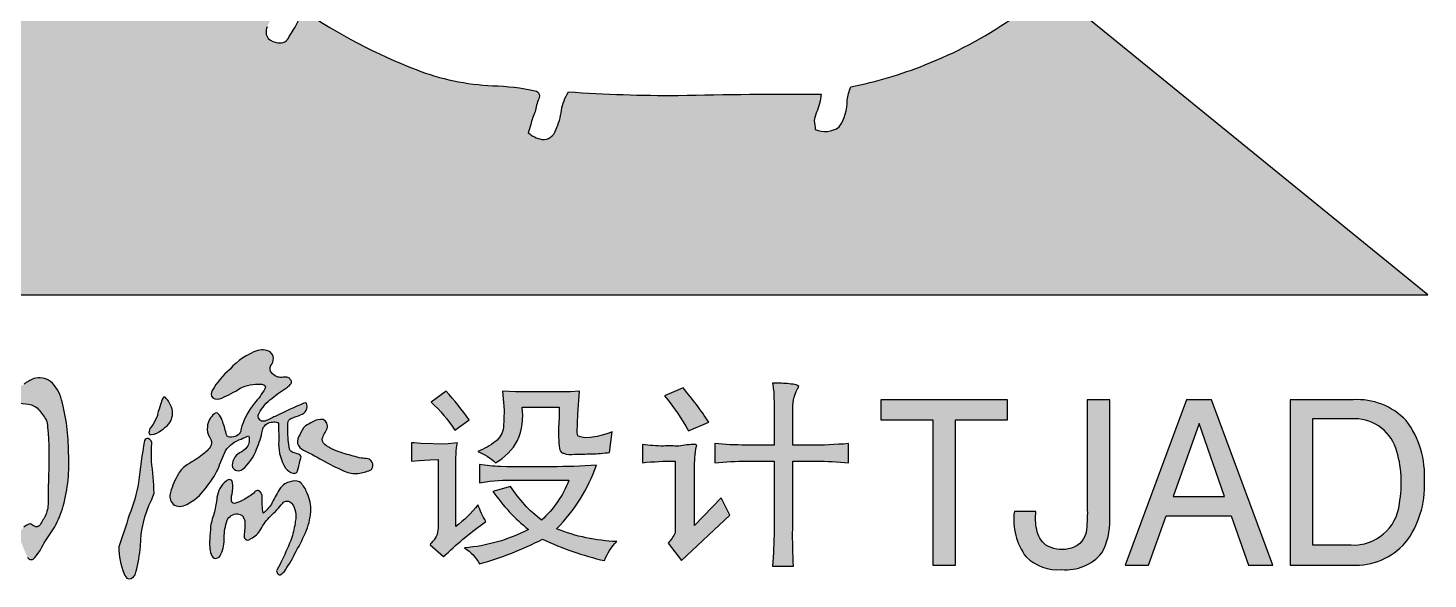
# Model space of a CAD drawing. Header units: millimetres. Extents: x 2998490 to 15040601, y 444546 to 7822218.
# Drawn here: x 14237596 to 14240038, y 7604331 to 7605291 of the extents above; entities that cross this region are included whole.
import ezdxf

# ---------------------------------------------------------------- set-up
doc = ezdxf.new("R2010")
doc.units = ezdxf.units.MM
doc.header["$LTSCALE"] = 2000
doc.layers.add('图框', color=7, linetype='Continuous')

# ---------------------------------------------------------------- blocks, each defined once
blk = doc.blocks.new('TJAD_TK_LOGO')
blk.add_hatch(color=256).paths.add_polyline_path([(0.3088, 0.2387, -0.055111), (0.2978, 0.218, -0.399817), (0.2889, 0.2131, -0.15154), (0.2813, 0.2164, -0.301448), (0.2805, 0.2256, 0.010306), (0.2893, 0.248, -0.01851), (0.2158, 0.3296, -0.103184), (0.1567, 0.4231, -0.120959), (0.1559, 0.5005, 0.063512), (0.1683, 0.6375, 0.024265), (0.1633, 0.7157, -0.039016), (0.1589, 0.7586, -0.148803), (0.1672, 0.7952, -0.063522), (0.1899, 0.8185, -0.021561), (0.1991, 0.8269), (0, 0.9887), (0, 0.0136), (1.2, 0.0136), (0.9015, 0.2562, -0.02734), (0.8698, 0.2318, -0.056811), (0.8015, 0.1955, -0.043653), (0.7428, 0.1781, 0.070224), (0.7398, 0.1676, -0.155586), (0.7336, 0.1464, -0.268078), (0.7145, 0.1445, 0.046034), (0.7138, 0.1514, -0.10837), (0.7157, 0.158, 0.067272), (0.7193, 0.1723, 0.007869), (0.606, 0.1714, -0.018474), (0.519, 0.1742, 0.089356), (0.5135, 0.1595, -0.084297), (0.509, 0.1441, -0.378712), (0.4979, 0.1366, -0.129516), (0.4872, 0.1418, 0.010082), (0.4893, 0.1483, -0.06366), (0.4927, 0.1585, -0.047427), (0.496, 0.17, 0.412458), (0.4928, 0.175, 0.04646), (0.4591, 0.1791, -0.083304), (0.3984, 0.1918, -0.056916)])
h = blk.add_hatch(color=256)
h.paths.add_polyline_path([(0.1087, -0.0549, 0.215782), (0.0955, -0.0527, 0.067417), (0.0878, -0.0572, -0.168397), (0.0723, -0.0608, -0.018722), (0.0557, -0.0587, 0.069135), (0.0371, -0.0584, -0.211583), (0.0322, -0.0571, 0.012327), (0.0271, -0.0542, 0.18165), (0.0227, -0.0546, 0.234564), (0.0145, -0.0607, 0.06939), (0.0092, -0.0773, 0.040114), (0.004, -0.1264, 0.00862), (0.0038, -0.1509, 0.034302), (0.0033, -0.1865, 0.240525), (0.0113, -0.1992, 0.151405), (0.014, -0.1995, 0.254247), (0.0165, -0.1924, 0.038225), (0.0174, -0.1663, -0.061608), (0.0194, -0.1463, 0.026815), (0.0223, -0.1127, -0.054652), (0.0257, -0.0929, -0.028262), (0.0289, -0.0835, -0.253686), (0.0385, -0.0789, 0.007206), (0.0489, -0.0782, -0.006599), (0.0729, -0.0746, 0.009999), (0.0841, -0.0723, -0.062381), (0.0934, -0.0735, -0.15567), (0.0993, -0.0771, -0.051163), (0.1052, -0.0853, -0.102101), (0.1065, -0.0911, -0.03095), (0.1072, -0.1291, 0.010088), (0.1069, -0.1503, -0.131285), (0.1038, -0.1627, -0.019629), (0.1006, -0.1683, -0.485137), (0.0962, -0.1696, 0.001583), (0.093, -0.1677, 0.165296), (0.0875, -0.1704, 0.24859), (0.0847, -0.1785, 0.066176), (0.0882, -0.1886, 0.038595), (0.0909, -0.1945, 0.378365), (0.0951, -0.1957, 0.077759), (0.1038, -0.1826, 0.016012), (0.1121, -0.17, 0.054651), (0.1183, -0.1552, 0.087206), (0.1231, -0.1116, 0.064902), (0.1173, -0.0684, 0.144064)])
h.paths.add_polyline_path([(0.0629, -0.0931), (0.0559, -0.0934), (0.0526, -0.0942), (0.0487, -0.0957), (0.0473, -0.0971), (0.0457, -0.0999, 0.333571), (0.0462, -0.1038, 0.045952), (0.0523, -0.1067, 0.064784), (0.0622, -0.1092, 0.210865), (0.0684, -0.1072, 0.127927), (0.0706, -0.102, 0.211886), (0.0696, -0.0958, 0.12013), (0.0674, -0.0941)], flags=17)
h.paths.add_polyline_path([(0.058, -0.146, -0.039434), (0.0609, -0.152, 0.054133), (0.0642, -0.1578, 0.123184), (0.0796, -0.1504, 0.140353), (0.0842, -0.1429, 0.284617), (0.0828, -0.1391, -0.012464), (0.0763, -0.135, 0.016141), (0.0639, -0.1258, -0.029736), (0.0406, -0.1269, -0.149024), (0.0367, -0.13, 0.190304), (0.0335, -0.134, 0.089845), (0.0332, -0.143, 0.171078), (0.0413, -0.1572, 0.249801), (0.0503, -0.1586, 0.378768), (0.055, -0.1529, 0.031236), (0.054, -0.1458), (0.0561, -0.1439)], flags=17)
h.paths.add_polyline_path([(0.1936, -0.0808, -0.130766), (0.1929, -0.0832, -0.049), (0.1889, -0.0904, 0.175351), (0.1867, -0.0955, 0.389375), (0.1886, -0.0971, 0.146359), (0.1966, -0.0935, 0.079034), (0.2024, -0.0886, 0.101244), (0.205, -0.0836, 0.132531), (0.2051, -0.0769, 0.067751), (0.2031, -0.0722, 0.050259), (0.1996, -0.0676, 0.454265), (0.198, -0.0678, 0.06765), (0.196, -0.0731, 0.007561)])
h.paths.add_polyline_path([(0.189, -0.104, 0.313541), (0.1862, -0.1002, 0.335576), (0.1832, -0.1018, 0.015792), (0.1784, -0.1349, -0.057755), (0.1712, -0.1608, 0.000363), (0.1628, -0.1859, 0.094511), (0.1671, -0.2072, 0.230423), (0.1705, -0.2113, 0.369117), (0.1764, -0.2058, 0.039319), (0.18, -0.1854, -0.109188), (0.1887, -0.1489, 0.00425), (0.1908, -0.1434, 0.032369), (0.1887, -0.118, -0.025515)])
h.paths.add_polyline_path([(0.251, -0.0452, 0.093827), (0.2363, -0.0633, 0.302072), (0.2373, -0.0679, 0.296548), (0.2444, -0.0681, 0.04254), (0.259, -0.0604, -0.129019), (0.2753, -0.0571, -0.117204), (0.2785, -0.0581, -0.328405), (0.2786, -0.0608, -0.051459), (0.2703, -0.0723, 0.085646), (0.2604, -0.09, 0.031903), (0.2597, -0.0932, -0.315533), (0.2562, -0.0979, -0.134544), (0.2509, -0.099, -0.408117), (0.2479, -0.0961, 0.035639), (0.2445, -0.0851, 0.084333), (0.2416, -0.0806, 0.358627), (0.239, -0.0802, 0.227473), (0.2329, -0.092, 0.148882), (0.235, -0.0994, -0.254787), (0.2358, -0.1059, -0.110418), (0.229, -0.1131, -0.032156), (0.2173, -0.1207, 0.122106), (0.2102, -0.1279, 0.074479), (0.2035, -0.1443, 0.233421), (0.2058, -0.152, 0.316166), (0.2167, -0.1523, 0.122903), (0.2315, -0.1397, 0.056501), (0.2413, -0.1246, -0.025506), (0.2474, -0.11, -0.174643), (0.2597, -0.1006, 0.004602), (0.2657, -0.0979, -0.251477), (0.2643, -0.107, -0.130218), (0.2586, -0.1116, 0.16089), (0.2539, -0.1165, 0.172735), (0.253, -0.123, 0.448793), (0.2607, -0.1246, 0.141971), (0.272, -0.1086, 0.057248), (0.2765, -0.0945, -0.334885), (0.2836, -0.0873, -0.076773), (0.2877, -0.0871, -0.545841), (0.2894, -0.0894, -0.008092), (0.2895, -0.1045, 0.139136), (0.2949, -0.1235, 0.144746), (0.301, -0.1277, 0.355116), (0.3041, -0.1263, 0.046986), (0.3064, -0.118, 0.052614), (0.3072, -0.1148, 0.237681), (0.3057, -0.1128, 0.025436), (0.3015, -0.1114, -0.354836), (0.298, -0.1075, -0.049448), (0.2968, -0.0935, -0.035628), (0.2969, -0.0883, -0.387964), (0.3001, -0.084, -0.009611), (0.3071, -0.0814, 0.187317), (0.3113, -0.0778, 0.232403), (0.3115, -0.0721, 0.143525), (0.3105, -0.0719, 0.022411), (0.2879, -0.0821, -0.00319), (0.2795, -0.086, -0.206179), (0.276, -0.0863, -0.165764), (0.2735, -0.0838, -0.217969), (0.274, -0.0802, -0.110096), (0.2841, -0.0684, -0.031862), (0.2964, -0.0594, 0.078929), (0.2994, -0.0567, 0.264707), (0.2996, -0.0548, 0.034215), (0.298, -0.0525, 0.174735), (0.2957, -0.0516, 0.001752), (0.2917, -0.0518, -0.177458), (0.2867, -0.0505, -0.140307), (0.2831, -0.0469, -0.275752), (0.2842, -0.0412, 0.167681), (0.2852, -0.035, 0.301407), (0.2787, -0.0302, 0.08311), (0.273, -0.0304, 0.130737)])
h.paths.add_polyline_path([(0.3265, -0.1185, 0.027579), (0.3434, -0.1267, 0.154526), (0.3537, -0.1275, 0.082415), (0.3631, -0.1246, 0.312986), (0.3634, -0.1187, 0.221824), (0.3602, -0.1161, 0.031656), (0.355, -0.1158, -0.00721), (0.3422, -0.1122, -0.071904), (0.3274, -0.106, -0.267193), (0.324, -0.1005, -0.023267), (0.3278, -0.0922, 0.395574), (0.3247, -0.0851, 0.188464), (0.3166, -0.0869, 0.051998), (0.3107, -0.0902, 0.108508), (0.3062, -0.0972, 0.200123), (0.3045, -0.1041, 0.191616), (0.3078, -0.1086, -0.01282)])
h.paths.add_polyline_path([(0.3061, -0.1345, 0.188222), (0.2987, -0.1344, 0.20573), (0.2909, -0.1393, 0.018376), (0.2852, -0.1492, -0.117409), (0.2773, -0.1592, -0.060927), (0.2765, -0.1465, 0.215117), (0.2745, -0.1419, 0.470033), (0.2699, -0.1433, -0.045545), (0.2616, -0.1486, -0.074224), (0.2553, -0.1514, -0.568137), (0.252, -0.1485, -0.07678), (0.2526, -0.1441, 0.100197), (0.2529, -0.1346, 0.387299), (0.2502, -0.1327, 0.118665), (0.2478, -0.1338, 0.185429), (0.2406, -0.1469, -0.018374), (0.2387, -0.1583, 0.026924), (0.2355, -0.1694, -0.013447), (0.2349, -0.18, 0.097057), (0.2361, -0.1921, 0.277047), (0.2398, -0.1951, 0.192921), (0.2429, -0.1932, 0.125735), (0.2464, -0.1796, -0.084178), (0.2486, -0.1648, -0.292454), (0.2566, -0.1598, -0.427415), (0.2627, -0.1662, -0.039723), (0.2621, -0.1773, 0.744354), (0.2674, -0.1794, 0.173973), (0.2753, -0.1721, -0.079593), (0.2831, -0.1615, 0.037997), (0.2923, -0.1518, -0.536451), (0.3002, -0.1519, -0.220641), (0.3027, -0.1657, -0.033334), (0.3, -0.1785, -0.02197), (0.2922, -0.1962, -0.036413), (0.288, -0.2042, 0.059035), (0.2879, -0.2046, 0.221247), (0.2894, -0.2077, 0.229092), (0.2907, -0.2079, 0.104052), (0.2938, -0.2056, 0.039622), (0.3034, -0.1893, 0.031663), (0.3116, -0.1728, 0.083922), (0.3151, -0.1559, 0.095464), (0.3114, -0.1418, 0.118136)])
h.paths.add_polyline_path([(0.4291, -0.0935), (0.4405, -0.0853, 0.028783), (0.4221, -0.0627), (0.4102, -0.0715, -0.06685)])
h.paths.add_polyline_path([(0.4215, -0.1047), (0.4022, -0.1042), (0.3969, -0.1036), (0.3948, -0.1036), (0.3948, -0.1181), (0.4007, -0.1176), (0.4092, -0.1169), (0.4158, -0.1168), (0.4158, -0.1709, -0.223037), (0.4102, -0.1829, -0.003297), (0.4095, -0.1842), (0.42, -0.1936, 0.201777), (0.4221, -0.1917, -0.033526), (0.4536, -0.1659, -0.02738), (0.4473, -0.1527, -0.067274), (0.4298, -0.1697, -0.004515), (0.43, -0.112, -0.051491), (0.4312, -0.1036)])
h.paths.add_polyline_path([(0.4681, -0.0776), (0.4676, -0.0915, -0.202539), (0.4614, -0.1024, -0.066868), (0.4473, -0.1105, -0.101276), (0.4613, -0.1193, 0.145344), (0.4788, -0.1017, 0.140249), (0.4824, -0.0753, -0.003162), (0.5118, -0.0753, -0.016144), (0.5113, -0.0906, 0.052901), (0.5122, -0.1087, 0.214665), (0.5146, -0.1118, 0.093296), (0.5153, -0.1118, 0.137117), (0.5238, -0.1126, 0.000424), (0.5373, -0.1123, 0.022294), (0.5517, -0.1112), (0.5538, -0.0948), (0.5502, -0.0961), (0.5458, -0.0974), (0.5419, -0.0985), (0.5363, -0.0994), (0.5323, -0.0995), (0.5266, -0.0985), (0.5261, -0.0963), (0.5266, -0.0805), (0.5279, -0.0627), (0.5208, -0.0631), (0.5109, -0.0633), (0.4981, -0.0633), (0.4859, -0.0633), (0.4771, -0.0632), (0.4669, -0.0627)])
h.paths.add_polyline_path([(0.5056, -0.1225, -0.002263), (0.4652, -0.1224, -0.028919), (0.4487, -0.1207), (0.4487, -0.1351), (0.4568, -0.134), (0.467, -0.1332, -0.001197), (0.5012, -0.1332, 0.000411), (0.5195, -0.1332, -0.117897), (0.4977, -0.1647, -0.081518), (0.4732, -0.1382), (0.4592, -0.142, 0.067412), (0.4873, -0.1722, -0.099344), (0.4368, -0.1867, -0.117302), (0.4487, -0.1993, 0.051291), (0.4985, -0.1798, 0.052048), (0.5475, -0.1968, -0.102524), (0.5573, -0.1817, -0.086164), (0.5097, -0.1716, 0.112398), (0.5412, -0.1212, -0.018709)])
h.paths.add_polyline_path([(0.6036, -0.1181), (0.6036, -0.1747, -0.094232), (0.598, -0.1829), (0.6085, -0.1968), (0.647, -0.1609), (0.64, -0.147), (0.619, -0.1691), (0.619, -0.1241, -0.058001), (0.6207, -0.1057, 0.319569), (0.6199, -0.1049, 0.045142), (0.6064, -0.1062, 0.020451), (0.5944, -0.1061, -0.034776), (0.5777, -0.1049), (0.5777, -0.1193, -0.030546)])
h.paths.add_polyline_path([(0.6099, -0.0601), (0.5952, -0.0664, -0.049542), (0.6141, -0.0941), (0.6302, -0.0872, 0.030356)])
h.paths.add_polyline_path([(0.6595, -0.1054, -0.019379), (0.6351, -0.1042), (0.6351, -0.1193, -0.02608), (0.6603, -0.1181), (0.682, -0.1181), (0.682, -0.1729, -0.021278), (0.6806, -0.2012), (0.6974, -0.2012, -0.017067), (0.6967, -0.1716), (0.6967, -0.1181), (0.7148, -0.1181, -0.024313), (0.7409, -0.1193), (0.7409, -0.1042, -0.018656), (0.7103, -0.1055), (0.6967, -0.1055), (0.6967, -0.0765, -0.143011), (0.7016, -0.0589, 0.162811), (0.697, -0.0572, 0.035376), (0.6847, -0.0564, 0.004148), (0.6806, -0.0564, -0.046173), (0.6819, -0.0675, -0.00345), (0.682, -0.1055, -0.001359)])
h.paths.add_polyline_path([(0.7665, -0.0695), (0.7665, -0.0854), (0.8078, -0.0854), (0.8078, -0.2004), (0.8257, -0.2004), (0.8257, -0.0854), (0.867, -0.0854), (0.867, -0.0695)])
h.paths.add_polyline_path([(0.9301, -0.1569, -0.040499), (0.9291, -0.1744, -0.3078), (0.915, -0.1875, -0.189438), (0.8973, -0.1845, -0.186489), (0.89, -0.1721, -0.07743), (0.8894, -0.158), (0.8723, -0.158, 0.198241), (0.8816, -0.1938, 0.214326), (0.9098, -0.2039, 0.249549), (0.9415, -0.1907, 0.135294), (0.948, -0.1641), (0.948, -0.0695), (0.9301, -0.0695)])
h.paths.add_polyline_path([(1.0285, -0.0695), (1.0088, -0.0695), (0.9602, -0.2004), (0.9786, -0.2004), (0.9926, -0.1613), (1.0441, -0.1613), (1.0579, -0.2004), (1.0772, -0.2004)])
h.paths.add_polyline_path([(1.0186, -0.0882), (1.0389, -0.146), (0.9981, -0.146)], flags=16)
h.paths.add_polyline_path([(1.0908, -0.0695), (1.0908, -0.2004), (1.1399, -0.2004, 0.229129), (1.182, -0.1827, 0.179316), (1.1971, -0.1343, 0.181564), (1.1826, -0.0858, 0.220204), (1.1406, -0.0695)])
h.paths.add_polyline_path([(1.1086, -0.0846), (1.1391, -0.0846, -0.337188), (1.1746, -0.1078, -0.124189), (1.1773, -0.1517, -0.40123), (1.1391, -0.1844), (1.1086, -0.1844)], flags=16)
for points in [[(0, 0.9887), (0, 0.0136), (1.2, 0.0136)], [(0.867, -0.0695), (0.7665, -0.0695), (0.7665, -0.0854), (0.8078, -0.0854), (0.8078, -0.2004), (0.8257, -0.2004), (0.8257, -0.0854), (0.867, -0.0854)], [(1.0088, -0.0695), (0.9602, -0.2004), (0.9786, -0.2004), (0.9926, -0.1613), (1.0441, -0.1613), (1.0579, -0.2004), (1.0772, -0.2004), (1.0285, -0.0695)], [(1.0186, -0.0882), (0.9981, -0.146), (1.0389, -0.146)]]:
    blk.add_lwpolyline(points, close=True)
for points in [[(0.2805, 0.2256, 0.301448), (0.2813, 0.2164, 0.15154), (0.2889, 0.2131, 0.399817), (0.2978, 0.218, 0.055111), (0.3088, 0.2387, 0.056916), (0.3984, 0.1918, 0.083304), (0.4591, 0.1791, -0.046418), (0.4928, 0.175, -0.509372), (0.4955, 0.1688, 0.042269), (0.4927, 0.1585, 0.06366), (0.4893, 0.1483, -0.010082), (0.4872, 0.1418, 0.129516), (0.4979, 0.1366, 0.378712), (0.509, 0.1441, 0.084297), (0.5135, 0.1595, -0.089356), (0.519, 0.1742, 0.018474), (0.606, 0.1714, -0.007869), (0.7193, 0.1723, -0.067272), (0.7157, 0.158, 0.10837), (0.7138, 0.1514, -0.046034), (0.7145, 0.1445, 0.268078), (0.7336, 0.1464, 0.155586), (0.7398, 0.1676, -0.070224), (0.7428, 0.1781, 0.043653), (0.8015, 0.1955, 0.056811), (0.8698, 0.2318, 0.042991)], [(0.0841, -0.0723, -0.064608), (0.0938, -0.0736, -0.148081), (0.0993, -0.0771, -0.051163), (0.1052, -0.0853, -0.102101), (0.1065, -0.0911, -0.03095), (0.1072, -0.1291, 0.010316), (0.1069, -0.1508, -0.114991), (0.1044, -0.1617, -0.026322), (0.0999, -0.1693, -0.36855), (0.0962, -0.1696, 0.001583), (0.093, -0.1677, 0.165296), (0.0875, -0.1704, 0.284311)], [(0.0906, -0.194, 0.42388), (0.0951, -0.1957, 0.077759), (0.1038, -0.1826, 0.016012), (0.1121, -0.17, 0.060529), (0.1188, -0.1536, 0.083781), (0.1231, -0.1116, 0.063229), (0.1176, -0.0695, 0.154163), (0.1087, -0.0549, 0.215782), (0.0955, -0.0527, 0.067417), (0.0878, -0.0572, -0.15511)], [(0.4405, -0.0853, 0.028783), (0.4221, -0.0627), (0.4102, -0.0715, -0.06685), (0.4291, -0.0935), (0.4405, -0.0853)], [(0.6099, -0.0601), (0.5952, -0.0664, -0.049542), (0.6141, -0.0941), (0.6302, -0.0872, 0.030356), (0.6099, -0.0601, -0.367543)], [(0.7016, -0.0589, 0.162811), (0.697, -0.0572, 0.035376), (0.6847, -0.0564, 0.004148), (0.6806, -0.0564, -0.046173), (0.6819, -0.0675, -0.00345), (0.682, -0.1055, -0.001359), (0.6595, -0.1054, -0.019379), (0.6351, -0.1042), (0.6351, -0.1193, -0.02608), (0.6603, -0.1181), (0.682, -0.1181), (0.682, -0.1729, -0.021278), (0.6806, -0.2012), (0.6974, -0.2012, -0.017067), (0.6967, -0.1716), (0.6967, -0.1181), (0.7151, -0.1181, -0.024106), (0.7409, -0.1193), (0.7409, -0.1042, -0.018656), (0.7103, -0.1055), (0.6967, -0.1055), (0.6967, -0.0765, -0.143011), (0.7016, -0.0589, -0.556347)], [(0.1979, -0.068, 0.064778), (0.196, -0.0731, 0.007561), (0.1936, -0.0808, -0.130766), (0.1929, -0.0832, -0.049), (0.1889, -0.0904, 0.145283), (0.1868, -0.0946, 0.551757), (0.1886, -0.0971, 0.146359), (0.1966, -0.0935, 0.079034), (0.2024, -0.0886, 0.101244), (0.205, -0.0836, 0.132531), (0.2051, -0.0769, 0.09128), (0.2022, -0.0707, 0.033188), (0.1998, -0.0677, 0.58845), (0.1979, -0.068, 1.283189)], [(0.324, -0.1005, -0.023267), (0.3278, -0.0922, 0.395574), (0.3247, -0.0851, 0.188464), (0.3166, -0.0869, 0.051998), (0.3107, -0.0902, 0.108508), (0.3062, -0.0972, 0.200123), (0.3045, -0.1041, 0.239968), (0.3091, -0.1093, -0.011966), (0.3265, -0.1185, 0.026796), (0.3429, -0.1265, 0.16248), (0.3537, -0.1275, 0.082415), (0.3631, -0.1246, 0.312986), (0.3634, -0.1187, 0.221824), (0.3602, -0.1161, 0.031656), (0.355, -0.1158, -0.00721), (0.3422, -0.1122, -0.071904), (0.3274, -0.106, -0.267193), (0.324, -0.1005, -1.034673)], [(0.1832, -0.1018, 0.015792), (0.1784, -0.1349, -0.057755), (0.1712, -0.1608, 0.000363), (0.1628, -0.1859, 0.094511), (0.1671, -0.2072, 0.230423), (0.1705, -0.2113, 0.369117), (0.1764, -0.2058, 0.039319), (0.18, -0.1854, -0.109188), (0.1887, -0.1489, 0.00425), (0.1908, -0.1434, 0.032369), (0.1887, -0.118, -0.024093), (0.189, -0.1048, 0.365167), (0.1862, -0.1002, 0.335576), (0.1832, -0.1018, -4.82272)], [(0.4312, -0.1036), (0.4215, -0.1047), (0.4022, -0.1042), (0.3969, -0.1036), (0.3948, -0.1036), (0.3948, -0.1036), (0.3948, -0.1181), (0.4007, -0.1176), (0.4092, -0.1169), (0.4158, -0.1168), (0.4158, -0.171, -0.221898), (0.4102, -0.1829, -0.003297), (0.4095, -0.1842), (0.42, -0.1936, 0.201777), (0.4221, -0.1917, -0.033526), (0.4536, -0.1659, -0.02738), (0.4473, -0.1527, -0.067274), (0.4298, -0.1697, -0.004515), (0.43, -0.112, -0.051491), (0.4312, -0.1036, 1.276431)], [(0.4487, -0.1206), (0.4487, -0.1351), (0.4568, -0.134), (0.467, -0.1332, -0.001197), (0.5012, -0.1332, 0.000411), (0.5195, -0.1332, -0.117897), (0.4977, -0.1647, -0.081518), (0.4732, -0.1382), (0.4592, -0.142, 0.067412), (0.4873, -0.1722, -0.099344), (0.4368, -0.1867, -0.117302), (0.4487, -0.1993, 0.051291), (0.4985, -0.1798, 0.052048), (0.5475, -0.1968, -0.102524), (0.5573, -0.1817, -0.086164), (0.5097, -0.1716, 0.112398), (0.5412, -0.1212, -0.018709), (0.5056, -0.1225, -0.002263), (0.4652, -0.1224, -0.029288), (0.4485, -0.1206, -12.247816)], [(0.2478, -0.1338, 0.185682), (0.2406, -0.1469, -0.018341), (0.2387, -0.1583, 0.026924), (0.2355, -0.1694, -0.013447), (0.2349, -0.18, 0.093363), (0.236, -0.1917, 0.304335), (0.2398, -0.1951, 0.291554), (0.2438, -0.1916, 0.117574), (0.2464, -0.1787, -0.079063), (0.2486, -0.1648, -0.300592), (0.2569, -0.1598, -0.368552), (0.2626, -0.1652, -0.043209), (0.2621, -0.1773, 0.744354), (0.2674, -0.1794, 0.177438), (0.2754, -0.1719, -0.078291), (0.2831, -0.1615, 0.039946), (0.2927, -0.1512, -0.451499), (0.2998, -0.1514, -0.230308), (0.3027, -0.1657, -0.033334), (0.3, -0.1785, -0.02197), (0.2922, -0.1962, -0.034481), (0.2883, -0.2038, 0.327695), (0.2882, -0.2061, 0.128468), (0.2894, -0.2077, 0.229092), (0.2907, -0.2079, 0.151567), (0.2948, -0.2041, 0.035943), (0.3034, -0.1893, 0.031663), (0.3116, -0.1728, 0.083922), (0.3151, -0.1559, 0.095464), (0.3114, -0.1418, 0.118136), (0.3061, -0.1345, 0.188222), (0.2987, -0.1344, 0.20573), (0.2909, -0.1393, 0.021251), (0.2844, -0.1508, -0.101043), (0.2773, -0.1592, -0.060927), (0.2765, -0.1465, 0.215117), (0.2745, -0.1419, 0.470033), (0.2699, -0.1433, -0.045545), (0.2616, -0.1486, -0.074224), (0.2553, -0.1514, -0.417651), (0.2521, -0.1497, -0.097649), (0.2526, -0.1441, 0.097114), (0.253, -0.1349, 0.421439), (0.2502, -0.1327, 0.118665), (0.2478, -0.1338, 0.480434)]]:
    blk.add_lwpolyline(points, format="xyb")
for points in [[(0.273, -0.0304, 0.130737), (0.251, -0.0452, 0.088699), (0.2369, -0.0622, 0.387064), (0.2373, -0.0679, 0.296548), (0.2444, -0.0681, 0.04254), (0.259, -0.0604, -0.129019), (0.2753, -0.0571, -0.117204), (0.2785, -0.0581, -0.328405), (0.2786, -0.0608, -0.051459), (0.2703, -0.0723, 0.085646), (0.2604, -0.09, 0.042347), (0.2595, -0.0943, -0.257362), (0.2562, -0.0979, -0.134544), (0.2509, -0.099, -0.408117), (0.2479, -0.0961, 0.033303), (0.2447, -0.0858, 0.096312), (0.2416, -0.0806, 0.428215), (0.2386, -0.0805, 0.197066), (0.233, -0.0907, 0.173607), (0.235, -0.0994, -0.254787), (0.2358, -0.1059, -0.110418), (0.229, -0.1131, -0.032156), (0.2173, -0.1207, 0.123756), (0.2101, -0.1281, 0.067355), (0.2039, -0.1428, 0.278531), (0.2058, -0.152, 0.316166), (0.2167, -0.1523, 0.122903), (0.2315, -0.1397, 0.056501), (0.2413, -0.1246, -0.025506), (0.2474, -0.11, -0.174643), (0.2597, -0.1006, 0.004602), (0.2657, -0.0979, -0.251477), (0.2643, -0.107, -0.130218), (0.2586, -0.1116, 0.16089), (0.2539, -0.1165, 0.172735), (0.253, -0.123, 0.448793), (0.2607, -0.1246, 0.141971), (0.272, -0.1086, 0.060529), (0.2766, -0.0936, -0.306995), (0.2836, -0.0873, -0.076773), (0.2877, -0.0871, -0.332365), (0.2894, -0.0882, -0.00874), (0.2895, -0.1045, 0.139136), (0.2949, -0.1235, 0.144746), (0.301, -0.1277, 0.411443), (0.3043, -0.1258, 0.044065), (0.3064, -0.118, 0.052614), (0.3072, -0.1148, 0.288852), (0.3052, -0.1126, 0.027434), (0.3007, -0.1112, -0.22073), (0.2982, -0.1087, -0.053716), (0.2968, -0.0935, -0.048058), (0.2971, -0.0866, -0.264203), (0.3001, -0.084, -0.009366), (0.3069, -0.0815, 0.189138), (0.3112, -0.0779, 0.23794), (0.3115, -0.0721, 0.298753), (0.3095, -0.0723, 0.021447), (0.2879, -0.0821, -0.00319), (0.2795, -0.086, -0.206179), (0.276, -0.0863, -0.165764), (0.2735, -0.0838, -0.217969), (0.274, -0.0802, -0.110096), (0.2841, -0.0684, -0.031862), (0.2964, -0.0594, 0.078929), (0.2994, -0.0567, 0.347861), (0.2993, -0.0542, 0.026782), (0.298, -0.0525, 0.206765), (0.2952, -0.0516, 0.001894), (0.291, -0.0518, -0.151169), (0.2867, -0.0505, -0.140307), (0.2831, -0.0469, -0.275752), (0.2842, -0.0412, 0.167681), (0.2852, -0.035, 0.301407), (0.2787, -0.0302, 0.08311)], [(0.5517, -0.1112), (0.5538, -0.0948), (0.5502, -0.0961), (0.5458, -0.0974), (0.5419, -0.0985), (0.5363, -0.0994), (0.5323, -0.0995), (0.5283, -0.0988), (0.5265, -0.0979), (0.5263, -0.0971), (0.5261, -0.0954), (0.5266, -0.0805), (0.5279, -0.0627), (0.5208, -0.0631), (0.5109, -0.0633), (0.4981, -0.0633), (0.4859, -0.0633), (0.4771, -0.0632), (0.4669, -0.0627), (0.4681, -0.0776), (0.4676, -0.0915, -0.202539), (0.4614, -0.1024, -0.066868), (0.4473, -0.1105, -0.101276), (0.4613, -0.1193, 0.145344), (0.4788, -0.1017, 0.140249), (0.4824, -0.0753, -0.003162), (0.5118, -0.0753), (0.5118, -0.0753, -0.016144), (0.5113, -0.0906, 0.050777), (0.5121, -0.108, 0.255064), (0.5146, -0.1118, 0.093296), (0.5153, -0.1118, 0.137117), (0.5238, -0.1126, 0.000424), (0.5373, -0.1123, 0.022294)], [(0.9301, -0.0695), (0.9301, -0.1569, -0.040499), (0.9291, -0.1744, -0.3078), (0.915, -0.1875, -0.189438), (0.8973, -0.1845, -0.186489), (0.89, -0.1721, -0.07743), (0.8894, -0.158), (0.8723, -0.158, 0.198241), (0.8816, -0.1938, 0.214326), (0.9098, -0.2039, 0.249549), (0.9415, -0.1907, 0.135294), (0.948, -0.1641), (0.948, -0.0695)], [(1.0908, -0.0695), (1.0908, -0.2004), (1.1399, -0.2004, 0.229129), (1.182, -0.1827, 0.179316), (1.1971, -0.1343, 0.181564), (1.1826, -0.0858, 0.220204), (1.1406, -0.0695)], [(1.1086, -0.0846), (1.1086, -0.1844), (1.1391, -0.1844, 0.40123), (1.1773, -0.1517, 0.124189), (1.1746, -0.1078, 0.337188), (1.1391, -0.0846)], [(0.5777, -0.1049), (0.5777, -0.1193, -0.030546), (0.6036, -0.1181), (0.6036, -0.1747, -0.094232), (0.598, -0.1829), (0.6085, -0.1968), (0.647, -0.1609), (0.64, -0.147), (0.619, -0.1691), (0.619, -0.1241, -0.055814), (0.6205, -0.1063, 0.652499), (0.6196, -0.1049, 0.044194), (0.6064, -0.1062, 0.020451), (0.5944, -0.1061, -0.034776)]]:
    blk.add_lwpolyline(points, format="xyb", close=True)
blk = doc.blocks.new('TJAD_TK_A0')
at = {"color": 1, "xscale": 22.02171320475958, "yscale": 22.02171320475958, "zscale": 22.02171320475958}
blk.add_blockref('TJAD_TK_LOGO', (2098.787, -92.377), dxfattribs=at)

msp = doc.modelspace()

# ---------------------------------------------------------------- block references
at = {"layer": '图框', "xscale": 100, "yscale": 100, "zscale": 100}
msp.add_blockref('TJAD_TK_A0', (14027517.1, 7614033.9), dxfattribs=at)

doc.saveas('drawing.dxf')
